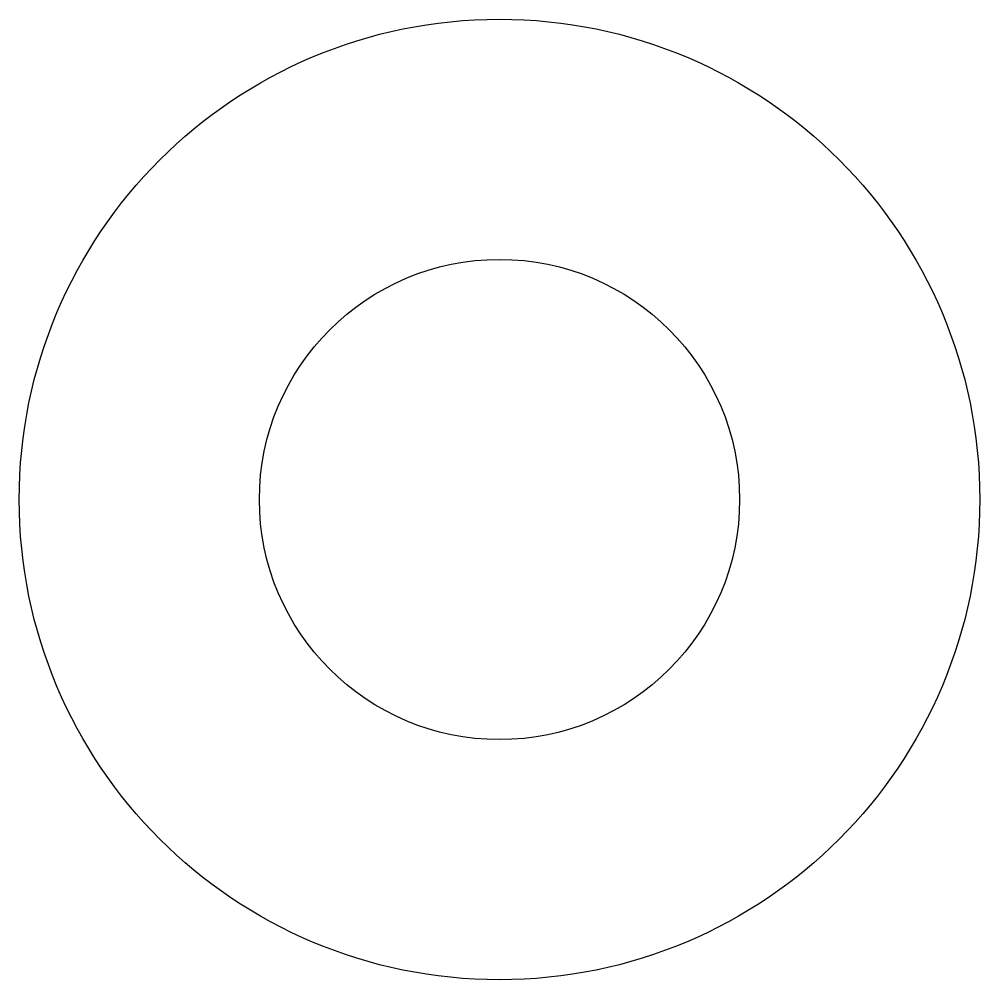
# Model space of a CAD drawing. Extents: x 0 to 100, y 0 to 100.
import ezdxf

# ---------------------------------------------------------------- set-up
doc = ezdxf.new("R2010")
doc.units = 0
doc.layers.get('0').update_dxf_attribs({"linetype": 'CONTINUOUS'})

msp = doc.modelspace()

# ---------------------------------------------------------------- linework, layer by layer
for radius in [50, 25]:
    msp.add_circle((50, 50), radius)

doc.saveas('drawing.dxf')
